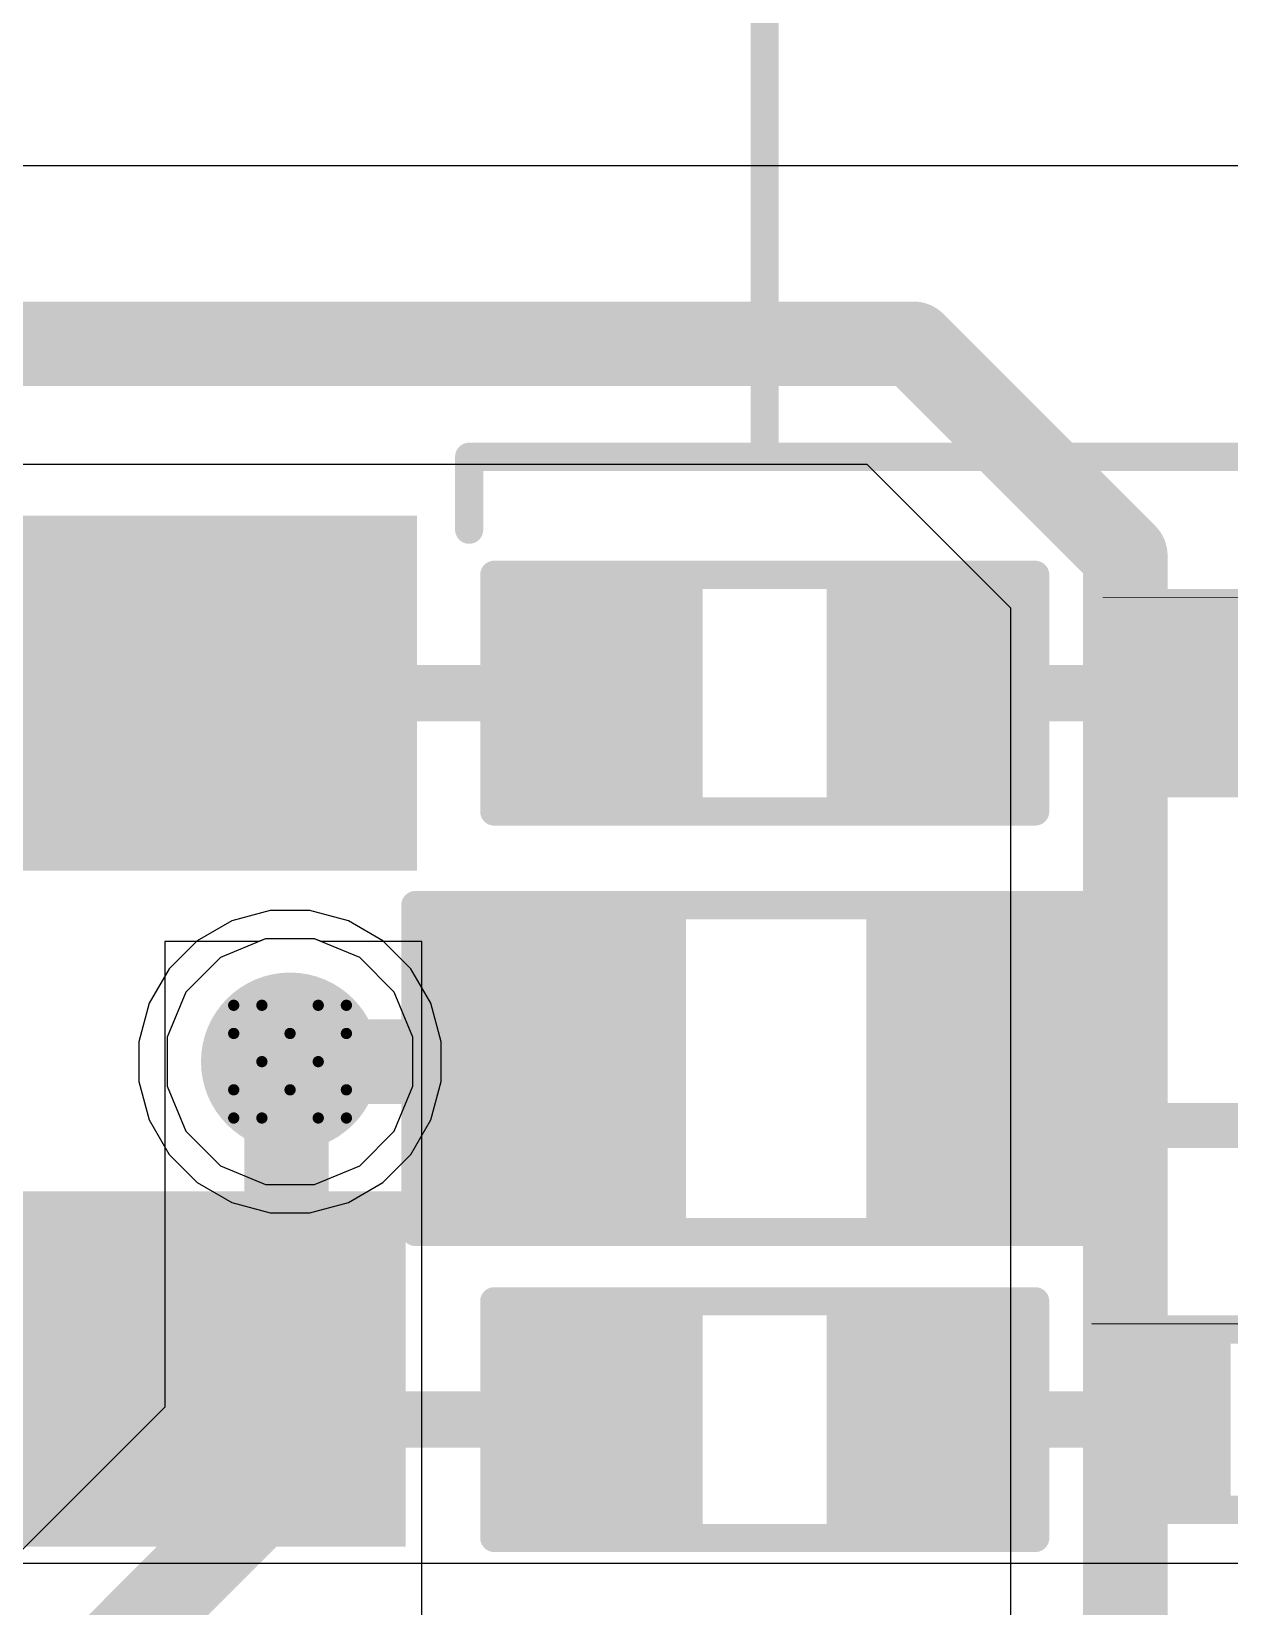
# Model space of a CAD drawing. Header units: inches. Extents: x 0 to 5379, y 0 to 5429.
# Drawn here: x 212 to 217.4, y 131.53 to 138.63 of the extents above; entities that cross this region are included whole.
import ezdxf

# ---------------------------------------------------------------- set-up
doc = ezdxf.new("R2010")
doc.units = ezdxf.units.IN
for name, color, linetype in [('Bottom Layer', 5, 'Continuous'), ('Bottom Solder', 6, 'Continuous'), ('Drill Drawing', 1, 'Continuous'), ('GND01', 16, 'Continuous'), ('GND02', 76, 'Continuous'), ('PWR', 156, 'Continuous'), ('SIG 01', 90, 'Continuous'), ('Top Layer', 1, 'Continuous'), ('Top Overlay', 2, 'Continuous'), ('Top Paste', 8, 'Continuous'), ('Top Solder', 216, 'Continuous'), ('Via Holes', 16, 'Continuous')]:
    doc.layers.add(name, color=color, linetype=linetype)

# ---------------------------------------------------------------- blocks, each defined once
blk = doc.blocks.new('R___0805_375')
at = {"layer": 'Top Layer'}
for points in [[(-1.524, 0.635), (-0.508, 0.635), (-0.508, -0.635), (-1.524, -0.635)], [(0.508, 0.635), (1.524, 0.635), (1.524, -0.635), (0.508, -0.635)]]:
    blk.add_hatch(color=1, dxfattribs=at).paths.add_polyline_path(points)
at = {"layer": 'Top Paste'}
for points in [[(-1.524, 0.635), (-0.508, 0.635), (-0.508, -0.635), (-1.524, -0.635)], [(0.508, 0.635), (1.524, 0.635), (1.524, -0.635), (0.508, -0.635)]]:
    blk.add_hatch(color=8, dxfattribs=at).paths.add_polyline_path(points)
at = {"layer": 'Top Solder'}
for points in [[(-1.6256, 0.7366), (-0.4064, 0.7366), (-0.4064, -0.7366), (-1.6256, -0.7366)], [(0.4064, 0.7366), (1.6256, 0.7366), (1.6256, -0.7366), (0.4064, -0.7366)]]:
    blk.add_hatch(color=216, dxfattribs=at).paths.add_polyline_path(points)
at = {"layer": 'Top Overlay'}
for points in [[(1.6256, 0.7366, 0.127, 0.127, 0), (-1.6256, 0.7366, 0.127, 0.127, 0)], [(-1.6256, 0.7366, 0.127, 0.127, 0), (-1.6256, -0.7366, 0.127, 0.127, 0)], [(1.6256, 0.7366, 0.127, 0.127, 0), (1.6256, -0.7366, 0.127, 0.127, 0)], [(1.6256, -0.7366, 0.127, 0.127, 0), (-1.6256, -0.7366, 0.127, 0.127, 0)]]:
    blk.add_lwpolyline(points, format="xyseb", dxfattribs=at)
for points in [[(-1.65735, 0.7366, 0.0635, 0.0635, 1), (-1.59385, 0.7366, 0.0635, 0.0635, 1)], [(-1.65735, 0.7366, 0.0635, 0.0635, 1), (-1.59385, 0.7366, 0.0635, 0.0635, 1)], [(1.59385, 0.7366, 0.0635, 0.0635, 1), (1.65735, 0.7366, 0.0635, 0.0635, 1)], [(1.59385, 0.7366, 0.0635, 0.0635, 1), (1.65735, 0.7366, 0.0635, 0.0635, 1)], [(-1.65735, -0.7366, 0.0635, 0.0635, 1), (-1.59385, -0.7366, 0.0635, 0.0635, 1)], [(-1.65735, -0.7366, 0.0635, 0.0635, 1), (-1.59385, -0.7366, 0.0635, 0.0635, 1)], [(1.59385, -0.7366, 0.0635, 0.0635, 1), (1.65735, -0.7366, 0.0635, 0.0635, 1)], [(1.59385, -0.7366, 0.0635, 0.0635, 1), (1.65735, -0.7366, 0.0635, 0.0635, 1)]]:
    blk.add_lwpolyline(points, format="xyseb", close=True, dxfattribs=at)
blk = doc.blocks.new('R___0603_418')
at = {"layer": 'Top Layer'}
for points in [[(-0.381, 0.4445), (-0.381, -0.4445), (-1.143, -0.4445), (-1.143, 0.4445)], [(1.143, 0.4445), (1.143, -0.4445), (0.381, -0.4445), (0.381, 0.4445)]]:
    blk.add_hatch(color=1, dxfattribs=at).paths.add_polyline_path(points)
at = {"layer": 'Top Paste'}
for points in [[(-0.381, 0.4445), (-0.381, -0.4445), (-1.143, -0.4445), (-1.143, 0.4445)], [(1.143, 0.4445), (1.143, -0.4445), (0.381, -0.4445), (0.381, 0.4445)]]:
    blk.add_hatch(color=8, dxfattribs=at).paths.add_polyline_path(points)
at = {"layer": 'Top Solder'}
for points in [[(-0.2794, 0.5461), (-0.2794, -0.5461), (-1.2446, -0.5461), (-1.2446, 0.5461)], [(1.2446, 0.5461), (1.2446, -0.5461), (0.2794, -0.5461), (0.2794, 0.5461)]]:
    blk.add_hatch(color=216, dxfattribs=at).paths.add_polyline_path(points)
at = {"layer": 'Top Overlay'}
for points in [[(1.2192, 0.5334, 0.127, 0.127, 0), (-1.2192, 0.5334, 0.127, 0.127, 0)], [(-1.2192, 0.5334, 0.127, 0.127, 0), (-1.2192, -0.5334, 0.127, 0.127, 0)], [(1.2192, 0.5334, 0.127, 0.127, 0), (1.2192, -0.5334, 0.127, 0.127, 0)], [(1.2192, -0.5334, 0.127, 0.127, 0), (-1.2192, -0.5334, 0.127, 0.127, 0)]]:
    blk.add_lwpolyline(points, format="xyseb", dxfattribs=at)
for points in [[(-1.25095, 0.5334, 0.0635, 0.0635, 1), (-1.18745, 0.5334, 0.0635, 0.0635, 1)], [(-1.25095, 0.5334, 0.0635, 0.0635, 1), (-1.18745, 0.5334, 0.0635, 0.0635, 1)], [(1.18745, 0.5334, 0.0635, 0.0635, 1), (1.25095, 0.5334, 0.0635, 0.0635, 1)], [(1.18745, 0.5334, 0.0635, 0.0635, 1), (1.25095, 0.5334, 0.0635, 0.0635, 1)], [(-1.25095, -0.5334, 0.0635, 0.0635, 1), (-1.18745, -0.5334, 0.0635, 0.0635, 1)], [(-1.25095, -0.5334, 0.0635, 0.0635, 1), (-1.18745, -0.5334, 0.0635, 0.0635, 1)], [(1.18745, -0.5334, 0.0635, 0.0635, 1), (1.25095, -0.5334, 0.0635, 0.0635, 1)], [(1.18745, -0.5334, 0.0635, 0.0635, 1), (1.25095, -0.5334, 0.0635, 0.0635, 1)]]:
    blk.add_lwpolyline(points, format="xyseb", close=True, dxfattribs=at)
blk = doc.blocks.new('R___0402_419')
at = {"layer": 'Top Layer'}
for points in [[(-0.6985, -0.3175), (-0.6985, 0.3175), (-0.2413, 0.3175), (-0.2413, -0.3175)], [(0.2413, -0.3175), (0.2413, 0.3175), (0.6985, 0.3175), (0.6985, -0.3175)]]:
    blk.add_hatch(color=1, dxfattribs=at).paths.add_polyline_path(points)
at = {"layer": 'Top Paste'}
for points in [[(-0.6985, -0.3175), (-0.6985, 0.3175), (-0.2413, 0.3175), (-0.2413, -0.3175)], [(0.2413, -0.3175), (0.2413, 0.3175), (0.6985, 0.3175), (0.6985, -0.3175)]]:
    blk.add_hatch(color=8, dxfattribs=at).paths.add_polyline_path(points)
at = {"layer": 'Top Solder'}
for points in [[(-0.7535, -0.3725), (-0.7535, 0.3725), (-0.1863, 0.3725), (-0.1863, -0.3725)], [(0.1863, -0.3725), (0.1863, 0.3725), (0.7535, 0.3725), (0.7535, -0.3725)]]:
    blk.add_hatch(color=216, dxfattribs=at).paths.add_polyline_path(points)
at = {"layer": 'Top Overlay'}
for points in [[(-0.7874, 0.4064, 0.127, 0.127, 0), (-0.7874, -0.4064, 0.127, 0.127, 0)], [(0.7874, 0.4064, 0.127, 0.127, 0), (-0.7874, 0.4064, 0.127, 0.127, 0)], [(0.7874, 0.4064, 0.127, 0.127, 0), (0.7874, -0.4064, 0.127, 0.127, 0)], [(0.7874, -0.4064, 0.127, 0.127, 0), (-0.7874, -0.4064, 0.127, 0.127, 0)], [(0.8128, -0.4318, 0.00323, 0.00323, 0), (-0.8128, -0.4318, 0.00323, 0.00323, 0)]]:
    blk.add_lwpolyline(points, format="xyseb", dxfattribs=at)
for points in [[(-0.8191, 0.4064, 0.0635, 0.0635, 1), (-0.7556, 0.4064, 0.0635, 0.0635, 1)], [(-0.8191, 0.4064, 0.0635, 0.0635, 1), (-0.7556, 0.4064, 0.0635, 0.0635, 1)], [(0.7556, 0.4064, 0.0635, 0.0635, 1), (0.8191, 0.4064, 0.0635, 0.0635, 1)], [(0.7556, 0.4064, 0.0635, 0.0635, 1), (0.8191, 0.4064, 0.0635, 0.0635, 1)], [(-0.8191, -0.4064, 0.0635, 0.0635, 1), (-0.7556, -0.4064, 0.0635, 0.0635, 1)], [(-0.8191, -0.4064, 0.0635, 0.0635, 1), (-0.7556, -0.4064, 0.0635, 0.0635, 1)], [(0.7556, -0.4064, 0.0635, 0.0635, 1), (0.8191, -0.4064, 0.0635, 0.0635, 1)], [(0.7556, -0.4064, 0.0635, 0.0635, 1), (0.8191, -0.4064, 0.0635, 0.0635, 1)], [(-0.8136, -0.4318, 0.00161, 0.00161, 1), (-0.812, -0.4318, 0.00161, 0.00161, 1)], [(0.812, -0.4318, 0.00161, 0.00161, 1), (0.8136, -0.4318, 0.00161, 0.00161, 1)]]:
    blk.add_lwpolyline(points, format="xyseb", close=True, dxfattribs=at)
blk = doc.blocks.new('R___0603_421')
at = {"layer": 'Top Layer'}
for points in [[(-0.381, 0.4445), (-0.381, -0.4445), (-1.143, -0.4445), (-1.143, 0.4445)], [(1.143, 0.4445), (1.143, -0.4445), (0.381, -0.4445), (0.381, 0.4445)]]:
    blk.add_hatch(color=1, dxfattribs=at).paths.add_polyline_path(points)
at = {"layer": 'Top Paste'}
for points in [[(-0.381, 0.4445), (-0.381, -0.4445), (-1.143, -0.4445), (-1.143, 0.4445)], [(1.143, 0.4445), (1.143, -0.4445), (0.381, -0.4445), (0.381, 0.4445)]]:
    blk.add_hatch(color=8, dxfattribs=at).paths.add_polyline_path(points)
at = {"layer": 'Top Solder'}
for points in [[(-0.2794, 0.5461), (-0.2794, -0.5461), (-1.2446, -0.5461), (-1.2446, 0.5461)], [(1.2446, 0.5461), (1.2446, -0.5461), (0.2794, -0.5461), (0.2794, 0.5461)]]:
    blk.add_hatch(color=216, dxfattribs=at).paths.add_polyline_path(points)
at = {"layer": 'Top Overlay'}
for points in [[(1.2192, 0.5334, 0.127, 0.127, 0), (-1.2192, 0.5334, 0.127, 0.127, 0)], [(-1.2192, 0.5334, 0.127, 0.127, 0), (-1.2192, -0.5334, 0.127, 0.127, 0)], [(1.2192, 0.5334, 0.127, 0.127, 0), (1.2192, -0.5334, 0.127, 0.127, 0)], [(1.2192, -0.5334, 0.127, 0.127, 0), (-1.2192, -0.5334, 0.127, 0.127, 0)]]:
    blk.add_lwpolyline(points, format="xyseb", dxfattribs=at)
for points in [[(-1.25095, 0.5334, 0.0635, 0.0635, 1), (-1.18745, 0.5334, 0.0635, 0.0635, 1)], [(-1.25095, 0.5334, 0.0635, 0.0635, 1), (-1.18745, 0.5334, 0.0635, 0.0635, 1)], [(1.18745, 0.5334, 0.0635, 0.0635, 1), (1.25095, 0.5334, 0.0635, 0.0635, 1)], [(1.18745, 0.5334, 0.0635, 0.0635, 1), (1.25095, 0.5334, 0.0635, 0.0635, 1)], [(-1.25095, -0.5334, 0.0635, 0.0635, 1), (-1.18745, -0.5334, 0.0635, 0.0635, 1)], [(-1.25095, -0.5334, 0.0635, 0.0635, 1), (-1.18745, -0.5334, 0.0635, 0.0635, 1)], [(1.18745, -0.5334, 0.0635, 0.0635, 1), (1.25095, -0.5334, 0.0635, 0.0635, 1)], [(1.18745, -0.5334, 0.0635, 0.0635, 1), (1.25095, -0.5334, 0.0635, 0.0635, 1)]]:
    blk.add_lwpolyline(points, format="xyseb", close=True, dxfattribs=at)
blk = doc.blocks.new('R___0402_422')
at = {"layer": 'Top Layer'}
for points in [[(-0.6985, -0.3175), (-0.6985, 0.3175), (-0.2413, 0.3175), (-0.2413, -0.3175)], [(0.2413, -0.3175), (0.2413, 0.3175), (0.6985, 0.3175), (0.6985, -0.3175)]]:
    blk.add_hatch(color=1, dxfattribs=at).paths.add_polyline_path(points)
at = {"layer": 'Top Paste'}
for points in [[(-0.6985, -0.3175), (-0.6985, 0.3175), (-0.2413, 0.3175), (-0.2413, -0.3175)], [(0.2413, -0.3175), (0.2413, 0.3175), (0.6985, 0.3175), (0.6985, -0.3175)]]:
    blk.add_hatch(color=8, dxfattribs=at).paths.add_polyline_path(points)
at = {"layer": 'Top Solder'}
for points in [[(-0.7535, -0.3725), (-0.7535, 0.3725), (-0.1863, 0.3725), (-0.1863, -0.3725)], [(0.1863, -0.3725), (0.1863, 0.3725), (0.7535, 0.3725), (0.7535, -0.3725)]]:
    blk.add_hatch(color=216, dxfattribs=at).paths.add_polyline_path(points)
at = {"layer": 'Top Overlay'}
for points in [[(0.7874, 0.4064, 0.127, 0.127, 0), (-0.7874, 0.4064, 0.127, 0.127, 0)], [(-0.7874, 0.4064, 0.127, 0.127, 0), (-0.7874, -0.4064, 0.127, 0.127, 0)], [(0.7874, 0.4064, 0.127, 0.127, 0), (0.7874, -0.4064, 0.127, 0.127, 0)], [(0.7874, -0.4064, 0.127, 0.127, 0), (-0.7874, -0.4064, 0.127, 0.127, 0)], [(0.8128, -0.4318, 0.00323, 0.00323, 0), (-0.8128, -0.4318, 0.00323, 0.00323, 0)]]:
    blk.add_lwpolyline(points, format="xyseb", dxfattribs=at)
for points in [[(-0.8191, 0.4064, 0.0635, 0.0635, 1), (-0.7556, 0.4064, 0.0635, 0.0635, 1)], [(-0.8191, 0.4064, 0.0635, 0.0635, 1), (-0.7556, 0.4064, 0.0635, 0.0635, 1)], [(0.7556, 0.4064, 0.0635, 0.0635, 1), (0.8191, 0.4064, 0.0635, 0.0635, 1)], [(0.7556, 0.4064, 0.0635, 0.0635, 1), (0.8191, 0.4064, 0.0635, 0.0635, 1)], [(-0.8191, -0.4064, 0.0635, 0.0635, 1), (-0.7556, -0.4064, 0.0635, 0.0635, 1)], [(-0.8191, -0.4064, 0.0635, 0.0635, 1), (-0.7556, -0.4064, 0.0635, 0.0635, 1)], [(0.7556, -0.4064, 0.0635, 0.0635, 1), (0.8191, -0.4064, 0.0635, 0.0635, 1)], [(0.7556, -0.4064, 0.0635, 0.0635, 1), (0.8191, -0.4064, 0.0635, 0.0635, 1)], [(-0.8136, -0.4318, 0.00161, 0.00161, 1), (-0.812, -0.4318, 0.00161, 0.00161, 1)], [(0.812, -0.4318, 0.00161, 0.00161, 1), (0.8136, -0.4318, 0.00161, 0.00161, 1)]]:
    blk.add_lwpolyline(points, format="xyseb", close=True, dxfattribs=at)
blk = doc.blocks.new('SOD_123_871')
at = {"layer": 'Top Layer'}
for points in [[(-1.1, 0.45), (-1.1, -0.45), (-2.05, -0.45), (-2.05, 0.45)], [(2.05, 0.45), (2.05, -0.45), (1.1, -0.45), (1.1, 0.45)]]:
    blk.add_hatch(color=1, dxfattribs=at).paths.add_polyline_path(points)
at = {"layer": 'Top Overlay'}
for points in [[(0.9652, 0.508), (2.8194, 0.508), (2.8194, 0.8), (0.9652, 0.8)], [(2.1198, -0.7875), (2.8194, -0.7875), (2.8194, 0.7873), (2.1198, 0.7873)], [(0.9652, -0.8), (2.8194, -0.8), (2.8194, -0.508), (0.9652, -0.508)]]:
    blk.add_hatch(color=2, dxfattribs=at).paths.add_polyline_path(points)
at = {"layer": 'Top Paste'}
for points in [[(-1.1, 0.45), (-1.1, -0.45), (-2.05, -0.45), (-2.05, 0.45)], [(2.05, 0.45), (2.05, -0.45), (1.1, -0.45), (1.1, 0.45)]]:
    blk.add_hatch(color=8, dxfattribs=at).paths.add_polyline_path(points)
at = {"layer": 'Top Solder'}
for points in [[(-0.9984, 0.5516), (-0.9984, -0.5516), (-2.1516, -0.5516), (-2.1516, 0.5516)], [(2.1516, 0.5516), (2.1516, -0.5516), (0.9984, -0.5516), (0.9984, 0.5516)]]:
    blk.add_hatch(color=216, dxfattribs=at).paths.add_polyline_path(points)
at = {"layer": 'Top Overlay'}
for points in [[(-1.3716, 0.5842, 0.127, 0.127, 0), (-1.3716, 0.7366, 0.127, 0.127, 0)], [(-1.3716, 0.7366, 0.127, 0.127, 0), (0.9652, 0.7366, 0.127, 0.127, 0)], [(-1.3716, -0.7366, 0.127, 0.127, 0), (-1.3716, -0.5842, 0.127, 0.127, 0)], [(-1.3716, -0.7366, 0.127, 0.127, 0), (0.9652, -0.7366, 0.127, 0.127, 0)]]:
    blk.add_lwpolyline(points, format="xyseb", dxfattribs=at)
for points in [[(-1.4033, 0.7366, 0.0635, 0.0635, 1), (-1.3398, 0.7366, 0.0635, 0.0635, 1)], [(-1.4033, 0.7366, 0.0635, 0.0635, 1), (-1.3398, 0.7366, 0.0635, 0.0635, 1)], [(0.9335, 0.7366, 0.0635, 0.0635, 1), (0.997, 0.7366, 0.0635, 0.0635, 1)], [(-1.4033, 0.5842, 0.0635, 0.0635, 1), (-1.3398, 0.5842, 0.0635, 0.0635, 1)], [(-1.4033, -0.5842, 0.0635, 0.0635, 1), (-1.3398, -0.5842, 0.0635, 0.0635, 1)], [(-1.4033, -0.7366, 0.0635, 0.0635, 1), (-1.3398, -0.7366, 0.0635, 0.0635, 1)], [(-1.4033, -0.7366, 0.0635, 0.0635, 1), (-1.3398, -0.7366, 0.0635, 0.0635, 1)], [(0.9335, -0.7366, 0.0635, 0.0635, 1), (0.997, -0.7366, 0.0635, 0.0635, 1)]]:
    blk.add_lwpolyline(points, format="xyseb", close=True, dxfattribs=at)
blk = doc.blocks.new('SOD_123_872')
at = {"layer": 'Top Layer'}
for points in [[(-1.1, 0.45), (-1.1, -0.45), (-2.05, -0.45), (-2.05, 0.45)], [(2.05, 0.45), (2.05, -0.45), (1.1, -0.45), (1.1, 0.45)]]:
    blk.add_hatch(color=1, dxfattribs=at).paths.add_polyline_path(points)
at = {"layer": 'Top Overlay'}
for points in [[(0.9652, 0.508), (2.8194, 0.508), (2.8194, 0.8), (0.9652, 0.8)], [(2.1198, -0.7875), (2.8194, -0.7875), (2.8194, 0.7873), (2.1198, 0.7873)], [(0.9652, -0.8), (2.8194, -0.8), (2.8194, -0.508), (0.9652, -0.508)]]:
    blk.add_hatch(color=2, dxfattribs=at).paths.add_polyline_path(points)
at = {"layer": 'Top Paste'}
for points in [[(-1.1, 0.45), (-1.1, -0.45), (-2.05, -0.45), (-2.05, 0.45)], [(2.05, 0.45), (2.05, -0.45), (1.1, -0.45), (1.1, 0.45)]]:
    blk.add_hatch(color=8, dxfattribs=at).paths.add_polyline_path(points)
at = {"layer": 'Top Solder'}
for points in [[(-0.9984, 0.5516), (-0.9984, -0.5516), (-2.1516, -0.5516), (-2.1516, 0.5516)], [(2.1516, 0.5516), (2.1516, -0.5516), (0.9984, -0.5516), (0.9984, 0.5516)]]:
    blk.add_hatch(color=216, dxfattribs=at).paths.add_polyline_path(points)
at = {"layer": 'Top Overlay'}
for points in [[(-1.3716, 0.5842, 0.127, 0.127, 0), (-1.3716, 0.7366, 0.127, 0.127, 0)], [(-1.3716, 0.7366, 0.127, 0.127, 0), (0.9652, 0.7366, 0.127, 0.127, 0)], [(-1.3716, -0.7366, 0.127, 0.127, 0), (-1.3716, -0.5842, 0.127, 0.127, 0)], [(-1.3716, -0.7366, 0.127, 0.127, 0), (0.9652, -0.7366, 0.127, 0.127, 0)]]:
    blk.add_lwpolyline(points, format="xyseb", dxfattribs=at)
for points in [[(-1.4033, 0.7366, 0.0635, 0.0635, 1), (-1.3398, 0.7366, 0.0635, 0.0635, 1)], [(-1.4033, 0.7366, 0.0635, 0.0635, 1), (-1.3398, 0.7366, 0.0635, 0.0635, 1)], [(0.9335, 0.7366, 0.0635, 0.0635, 1), (0.997, 0.7366, 0.0635, 0.0635, 1)], [(-1.4033, 0.5842, 0.0635, 0.0635, 1), (-1.3398, 0.5842, 0.0635, 0.0635, 1)], [(-1.4033, -0.5842, 0.0635, 0.0635, 1), (-1.3398, -0.5842, 0.0635, 0.0635, 1)], [(-1.4033, -0.7366, 0.0635, 0.0635, 1), (-1.3398, -0.7366, 0.0635, 0.0635, 1)], [(-1.4033, -0.7366, 0.0635, 0.0635, 1), (-1.3398, -0.7366, 0.0635, 0.0635, 1)], [(0.9335, -0.7366, 0.0635, 0.0635, 1), (0.997, -0.7366, 0.0635, 0.0635, 1)]]:
    blk.add_lwpolyline(points, format="xyseb", close=True, dxfattribs=at)

msp = doc.modelspace()

# ---------------------------------------------------------------- hatches: boundary and pattern name
at = {"layer": 'Bottom Layer'}
h = msp.add_hatch(color=5, dxfattribs=at)
edge = h.paths.add_edge_path()
edge.add_arc((213.1689, 133.9845), 0.3, 0, 360)
at = {"layer": 'Bottom Solder'}
h = msp.add_hatch(color=6, dxfattribs=at)
edge = h.paths.add_edge_path()
edge.add_arc((213.1689, 133.9845), 0.4016, 0, 360)
at = {"layer": 'GND01'}
h = msp.add_hatch(color=16, dxfattribs=at)
edge = h.paths.add_edge_path()
edge.add_arc((213.1689, 133.9845), 0.3, 0, 360)
at = {"layer": 'GND02'}
h = msp.add_hatch(color=76, dxfattribs=at)
edge = h.paths.add_edge_path()
edge.add_arc((213.1689, 133.9845), 0.3, 0, 360)
at = {"layer": 'PWR'}
h = msp.add_hatch(color=156, dxfattribs=at)
edge = h.paths.add_edge_path()
edge.add_arc((213.1689, 133.9845), 0.3, 0, 360)
at = {"layer": 'SIG 01'}
h = msp.add_hatch(color=90, dxfattribs=at)
edge = h.paths.add_edge_path()
edge.add_arc((213.1689, 133.9845), 0.3, 0, 360)
at = {"layer": 'Top Layer'}
h = msp.add_hatch(color=1, dxfattribs=at)
edge = h.paths.add_edge_path()
edge.add_arc((213.1689, 133.9845), 0.3, 0, 360)
at = {"layer": 'Top Solder'}
h = msp.add_hatch(color=216, dxfattribs=at)
edge = h.paths.add_edge_path()
edge.add_arc((213.1689, 133.9845), 0.4016, 0, 360)
at = {"layer": 'Via Holes'}
h = msp.add_hatch(color=7, dxfattribs=at)
edge = h.paths.add_edge_path()
edge.add_arc((213.1689, 133.9845), 0.15, 0, 360)

# ---------------------------------------------------------------- linework, layer by layer
at = {"layer": 'Bottom Layer'}
for q in [(244.6274, 131.7244), (222.1139, 131.7244)]:
    msp.add_line((206.883, 131.7244), q, dxfattribs=at)
at = {"layer": 'Drill Drawing'}
for points in [[(212.9149, 134.1115, 0.0508, 0.0508, 0), (212.9149, 134.2385, 0.0508, 0.0508, 0)], [(212.9149, 134.2385, 0.0508, 0.0508, 0), (213.0419, 134.2385, 0.0508, 0.0508, 0)], [(213.0419, 134.2385, 0.0508, 0.0508, 0), (213.1689, 134.1115, 0.0508, 0.0508, 0)], [(213.1689, 134.1115, 0.0508, 0.0508, 0), (213.2959, 134.2385, 0.0508, 0.0508, 0)], [(213.2959, 134.2385, 0.0508, 0.0508, 0), (213.4229, 134.2385, 0.0508, 0.0508, 0)], [(213.4229, 134.1115, 0.0508, 0.0508, 0), (213.4229, 134.2385, 0.0508, 0.0508, 0)], [(212.9149, 134.1115, 0.0508, 0.0508, 0), (213.0419, 133.9845, 0.0508, 0.0508, 0)], [(213.2959, 133.9845, 0.0508, 0.0508, 0), (213.4229, 134.1115, 0.0508, 0.0508, 0)], [(212.9149, 133.8575, 0.0508, 0.0508, 0), (213.0419, 133.9845, 0.0508, 0.0508, 0)], [(213.2959, 133.9845, 0.0508, 0.0508, 0), (213.4229, 133.8575, 0.0508, 0.0508, 0)], [(212.9149, 133.7305, 0.0508, 0.0508, 0), (212.9149, 133.8575, 0.0508, 0.0508, 0)], [(213.0419, 133.7305, 0.0508, 0.0508, 0), (213.1689, 133.8575, 0.0508, 0.0508, 0)], [(213.1689, 133.8575, 0.0508, 0.0508, 0), (213.2959, 133.7305, 0.0508, 0.0508, 0)], [(213.4229, 133.7305, 0.0508, 0.0508, 0), (213.4229, 133.8575, 0.0508, 0.0508, 0)], [(212.9149, 133.7305, 0.0508, 0.0508, 0), (213.0419, 133.7305, 0.0508, 0.0508, 0)], [(213.2959, 133.7305, 0.0508, 0.0508, 0), (213.4229, 133.7305, 0.0508, 0.0508, 0)]]:
    msp.add_lwpolyline(points, format="xyseb", dxfattribs=at)
for points in [[(212.9022, 134.2385, 0.0254, 0.0254, 1), (212.9276, 134.2385, 0.0254, 0.0254, 1)], [(212.9022, 134.2385, 0.0254, 0.0254, 1), (212.9276, 134.2385, 0.0254, 0.0254, 1)], [(213.0292, 134.2385, 0.0254, 0.0254, 1), (213.0546, 134.2385, 0.0254, 0.0254, 1)], [(213.0292, 134.2385, 0.0254, 0.0254, 1), (213.0546, 134.2385, 0.0254, 0.0254, 1)], [(213.2832, 134.2385, 0.0254, 0.0254, 1), (213.3086, 134.2385, 0.0254, 0.0254, 1)], [(213.2832, 134.2385, 0.0254, 0.0254, 1), (213.3086, 134.2385, 0.0254, 0.0254, 1)], [(213.4102, 134.2385, 0.0254, 0.0254, 1), (213.4356, 134.2385, 0.0254, 0.0254, 1)], [(213.4102, 134.2385, 0.0254, 0.0254, 1), (213.4356, 134.2385, 0.0254, 0.0254, 1)], [(212.9022, 134.1115, 0.0254, 0.0254, 1), (212.9276, 134.1115, 0.0254, 0.0254, 1)], [(212.9022, 134.1115, 0.0254, 0.0254, 1), (212.9276, 134.1115, 0.0254, 0.0254, 1)], [(213.1562, 134.1115, 0.0254, 0.0254, 1), (213.1816, 134.1115, 0.0254, 0.0254, 1)], [(213.1562, 134.1115, 0.0254, 0.0254, 1), (213.1816, 134.1115, 0.0254, 0.0254, 1)], [(213.4102, 134.1115, 0.0254, 0.0254, 1), (213.4356, 134.1115, 0.0254, 0.0254, 1)], [(213.4102, 134.1115, 0.0254, 0.0254, 1), (213.4356, 134.1115, 0.0254, 0.0254, 1)], [(213.0292, 133.9845, 0.0254, 0.0254, 1), (213.0546, 133.9845, 0.0254, 0.0254, 1)], [(213.0292, 133.9845, 0.0254, 0.0254, 1), (213.0546, 133.9845, 0.0254, 0.0254, 1)], [(213.2832, 133.9845, 0.0254, 0.0254, 1), (213.3086, 133.9845, 0.0254, 0.0254, 1)], [(213.2832, 133.9845, 0.0254, 0.0254, 1), (213.3086, 133.9845, 0.0254, 0.0254, 1)], [(212.9022, 133.8575, 0.0254, 0.0254, 1), (212.9276, 133.8575, 0.0254, 0.0254, 1)], [(212.9022, 133.8575, 0.0254, 0.0254, 1), (212.9276, 133.8575, 0.0254, 0.0254, 1)], [(213.1562, 133.8575, 0.0254, 0.0254, 1), (213.1816, 133.8575, 0.0254, 0.0254, 1)], [(213.1562, 133.8575, 0.0254, 0.0254, 1), (213.1816, 133.8575, 0.0254, 0.0254, 1)], [(213.4102, 133.8575, 0.0254, 0.0254, 1), (213.4356, 133.8575, 0.0254, 0.0254, 1)], [(213.4102, 133.8575, 0.0254, 0.0254, 1), (213.4356, 133.8575, 0.0254, 0.0254, 1)], [(212.9022, 133.7305, 0.0254, 0.0254, 1), (212.9276, 133.7305, 0.0254, 0.0254, 1)], [(212.9022, 133.7305, 0.0254, 0.0254, 1), (212.9276, 133.7305, 0.0254, 0.0254, 1)], [(213.0292, 133.7305, 0.0254, 0.0254, 1), (213.0546, 133.7305, 0.0254, 0.0254, 1)], [(213.0292, 133.7305, 0.0254, 0.0254, 1), (213.0546, 133.7305, 0.0254, 0.0254, 1)], [(213.2832, 133.7305, 0.0254, 0.0254, 1), (213.3086, 133.7305, 0.0254, 0.0254, 1)], [(213.2832, 133.7305, 0.0254, 0.0254, 1), (213.3086, 133.7305, 0.0254, 0.0254, 1)], [(213.4102, 133.7305, 0.0254, 0.0254, 1), (213.4356, 133.7305, 0.0254, 0.0254, 1)], [(213.4102, 133.7305, 0.0254, 0.0254, 1), (213.4356, 133.7305, 0.0254, 0.0254, 1)]]:
    msp.add_lwpolyline(points, format="xyseb", close=True, dxfattribs=at)
at = {"layer": 'GND01'}
for p, q in [((213.0587, 134.5385), (212.8551, 134.4542)), ((213.2791, 134.5385), (213.0587, 134.5385)), ((213.4827, 134.4542), (213.2791, 134.5385)), ((212.8551, 134.4542), (212.6992, 134.2983)), ((213.6385, 134.2983), (213.4827, 134.4542)), ((212.6992, 134.2983), (212.6149, 134.0947)), ((213.7229, 134.0947), (213.6385, 134.2983)), ((212.6149, 134.0947), (212.6149, 133.8743)), ((213.7229, 133.8743), (213.7229, 134.0947)), ((212.6149, 133.8743), (212.6992, 133.6707)), ((213.6385, 133.6707), (213.7229, 133.8743)), ((212.6992, 133.6707), (212.8551, 133.5148)), ((213.4827, 133.5148), (213.6385, 133.6707)), ((212.8551, 133.5148), (213.0587, 133.4305)), ((213.2791, 133.4305), (213.4827, 133.5148)), ((213.0587, 133.4305), (213.2791, 133.4305))]:
    msp.add_line(p, q, dxfattribs=at)
at = {"layer": 'GND02'}
for p, q in [((213.0587, 134.5385), (212.8551, 134.4542)), ((213.2791, 134.5385), (213.0587, 134.5385)), ((213.4827, 134.4542), (213.2791, 134.5385)), ((212.8551, 134.4542), (212.6992, 134.2983)), ((213.6385, 134.2983), (213.4827, 134.4542)), ((212.6992, 134.2983), (212.6149, 134.0947)), ((213.7229, 134.0947), (213.6385, 134.2983)), ((212.6149, 134.0947), (212.6149, 133.8743)), ((213.7229, 133.8743), (213.7229, 134.0947)), ((212.6149, 133.8743), (212.6992, 133.6707)), ((213.6385, 133.6707), (213.7229, 133.8743)), ((212.6992, 133.6707), (212.8551, 133.5148)), ((213.4827, 133.5148), (213.6385, 133.6707)), ((212.8551, 133.5148), (213.0587, 133.4305)), ((213.2791, 133.4305), (213.4827, 133.5148)), ((213.0587, 133.4305), (213.2791, 133.4305))]:
    msp.add_line(p, q, dxfattribs=at)
at = {"layer": 'PWR'}
for p, q in [((222.9687, 138.0211), (209.8918, 138.0211)), ((210.7866, 136.6774), (215.7695, 136.6774)), ((215.7695, 136.6774), (216.417, 136.0299)), ((216.417, 136.0299), (216.417, 123.2328)), ((213.0268, 134.5253), (212.6044, 134.5253)), ((212.6044, 134.5253), (212.6044, 132.428)), ((213.0587, 134.5385), (213.0268, 134.5253)), ((213.2791, 134.5385), (213.0587, 134.5385)), ((213.3109, 134.5253), (213.2791, 134.5385)), ((213.7623, 134.5253), (213.3109, 134.5253)), ((213.7623, 127.1702), (213.7623, 134.5253)), ((212.6044, 132.428), (211.7185, 131.5421))]:
    msp.add_line(p, q, dxfattribs=at)
for points in [[(210.464, 137.2196, 0.381, 0.381, 0), (215.9794, 137.2196, 0.381, 0.381, 0)], [(215.9794, 137.2196, 0.381, 0.381, 0), (216.9344, 136.2646, 0.381, 0.381, 0)], [(216.9344, 122.9094, 0.381, 0.381, 0), (216.9344, 136.2646, 0.381, 0.381, 0)], [(213.1529, 132.1131, 0.381, 0.381, 0), (213.1529, 133.9845, 0.381, 0.381, 0)], [(212.0916, 131.0518, 0.381, 0.381, 0), (213.1529, 132.1131, 0.381, 0.381, 0)]]:
    msp.add_lwpolyline(points, format="xyseb", dxfattribs=at)
for points in [[(215.8841, 137.2196, 0.1905, 0.1905, 1), (216.0746, 137.2196, 0.1905, 0.1905, 1)], [(215.8841, 137.2196, 0.1905, 0.1905, 1), (216.0746, 137.2196, 0.1905, 0.1905, 1)], [(216.8391, 136.2646, 0.1905, 0.1905, 1), (217.0296, 136.2646, 0.1905, 0.1905, 1)], [(216.8391, 136.2646, 0.1905, 0.1905, 1), (217.0296, 136.2646, 0.1905, 0.1905, 1)], [(213.0576, 133.9845, 0.1905, 0.1905, 1), (213.2481, 133.9845, 0.1905, 0.1905, 1)], [(213.0576, 132.1131, 0.1905, 0.1905, 1), (213.2481, 132.1131, 0.1905, 0.1905, 1)], [(213.0576, 132.1131, 0.1905, 0.1905, 1), (213.2481, 132.1131, 0.1905, 0.1905, 1)]]:
    msp.add_lwpolyline(points, format="xyseb", close=True, dxfattribs=at)
at = {"layer": 'SIG 01'}
for p, q in [((213.0792, 134.6655), (212.906, 134.6191)), ((213.2585, 134.6655), (213.0792, 134.6655)), ((213.4317, 134.6191), (213.2585, 134.6655)), ((212.906, 134.6191), (212.7507, 134.5294)), ((213.587, 134.5294), (213.4317, 134.6191)), ((212.7507, 134.5294), (212.6239, 134.4027)), ((213.7138, 134.4027), (213.587, 134.5294)), ((212.6239, 134.4027), (212.5343, 134.2474)), ((213.8035, 134.2474), (213.7138, 134.4027)), ((212.5343, 134.2474), (212.4879, 134.0742)), ((213.8499, 134.0742), (213.8035, 134.2474)), ((212.4879, 134.0742), (212.4879, 133.8949)), ((213.8499, 133.8949), (213.8499, 134.0742)), ((212.4879, 133.8949), (212.5343, 133.7217)), ((213.8035, 133.7217), (213.8499, 133.8949)), ((212.5343, 133.7217), (212.6239, 133.5664)), ((213.7138, 133.5664), (213.8035, 133.7217)), ((212.6239, 133.5664), (212.7507, 133.4396)), ((213.587, 133.4396), (213.7138, 133.5664)), ((212.7507, 133.4396), (212.906, 133.3499)), ((213.4317, 133.3499), (213.587, 133.4396)), ((212.906, 133.3499), (213.0792, 133.3035)), ((213.0792, 133.3035), (213.2585, 133.3035)), ((213.2585, 133.3035), (213.4317, 133.3499))]:
    msp.add_line(p, q, dxfattribs=at)
at = {"layer": 'Top Layer'}
for points in [[(212.4966, 135.6452, 0.254, 0.254, 0), (214.5466, 135.6452, 0.254, 0.254, 0)], [(216.0706, 135.6452, 0.254, 0.254, 0), (217.1767, 135.6452, 0.254, 0.254, 0)], [(213.1689, 133.9845, 0.381, 0.381, 0), (214.2418, 133.9845, 0.381, 0.381, 0)], [(216.3756, 133.9535, 0.2032, 0.2032, 0), (216.6322, 133.6969, 0.2032, 0.2032, 0)], [(216.6322, 133.6969, 0.2032, 0.2032, 0), (219.0309, 133.6969, 0.2032, 0.2032, 0)], [(212.4458, 132.3712, 0.254, 0.254, 0), (214.5468, 132.3712, 0.254, 0.254, 0)], [(216.0708, 132.3712, 0.254, 0.254, 0), (217.1259, 132.3712, 0.254, 0.254, 0)]]:
    msp.add_lwpolyline(points, format="xyseb", dxfattribs=at)
for points in [[(212.4331, 135.6452, 0.127, 0.127, 1), (212.5601, 135.6452, 0.127, 0.127, 1)], [(214.4831, 135.6452, 0.127, 0.127, 1), (214.6101, 135.6452, 0.127, 0.127, 1)], [(216.0071, 135.6452, 0.127, 0.127, 1), (216.1341, 135.6452, 0.127, 0.127, 1)], [(217.1132, 135.6452, 0.127, 0.127, 1), (217.2402, 135.6452, 0.127, 0.127, 1)], [(213.0736, 133.9845, 0.1905, 0.1905, 1), (213.2641, 133.9845, 0.1905, 0.1905, 1)], [(214.1465, 133.9845, 0.1905, 0.1905, 1), (214.337, 133.9845, 0.1905, 0.1905, 1)], [(216.3248, 133.9535, 0.1016, 0.1016, 1), (216.4264, 133.9535, 0.1016, 0.1016, 1)], [(216.5814, 133.6969, 0.1016, 0.1016, 1), (216.683, 133.6969, 0.1016, 0.1016, 1)], [(216.5814, 133.6969, 0.1016, 0.1016, 1), (216.683, 133.6969, 0.1016, 0.1016, 1)], [(212.3823, 132.3712, 0.127, 0.127, 1), (212.5093, 132.3712, 0.127, 0.127, 1)], [(214.4833, 132.3712, 0.127, 0.127, 1), (214.6103, 132.3712, 0.127, 0.127, 1)], [(216.0073, 132.3712, 0.127, 0.127, 1), (216.1343, 132.3712, 0.127, 0.127, 1)], [(217.0624, 132.3712, 0.127, 0.127, 1), (217.1894, 132.3712, 0.127, 0.127, 1)]]:
    msp.add_lwpolyline(points, format="xyseb", close=True, dxfattribs=at)
at = {"layer": 'Top Overlay'}
for points in [[(215.3087, 136.7105, 0.127, 0.127, 0), (215.3087, 140.4259, 0.127, 0.127, 0)], [(213.9764, 136.7105, 0.127, 0.127, 0), (217.6971, 136.7105, 0.127, 0.127, 0)], [(213.9764, 136.3818, 0.127, 0.127, 0), (213.9764, 136.7105, 0.127, 0.127, 0)]]:
    msp.add_lwpolyline(points, format="xyseb", dxfattribs=at)
for points in [[(213.9446, 136.7105, 0.0635, 0.0635, 1), (214.0081, 136.7105, 0.0635, 0.0635, 1)], [(213.9446, 136.7105, 0.0635, 0.0635, 1), (214.0081, 136.7105, 0.0635, 0.0635, 1)], [(215.2769, 136.7105, 0.0635, 0.0635, 1), (215.3404, 136.7105, 0.0635, 0.0635, 1)], [(213.9446, 136.3818, 0.0635, 0.0635, 1), (214.0081, 136.3818, 0.0635, 0.0635, 1)]]:
    msp.add_lwpolyline(points, format="xyseb", close=True, dxfattribs=at)

# ---------------------------------------------------------------- block references
for name, p in [('SOD_123_871', (210.9216, 135.6452)), ('SOD_123_872', (210.8708, 132.5993))]:
    msp.add_blockref(name, p)
at = {"rotation": 180}
for name, p in [('R___0603_418', (215.3086, 135.6452)), ('R___0402_419', (217.6466, 135.6452)), ('R___0805_375', (215.3596, 133.9535)), ('R___0603_421', (215.3088, 132.3712)), ('R___0402_422', (217.5958, 132.3712))]:
    msp.add_blockref(name, p, dxfattribs=at)

doc.saveas('drawing.dxf')
